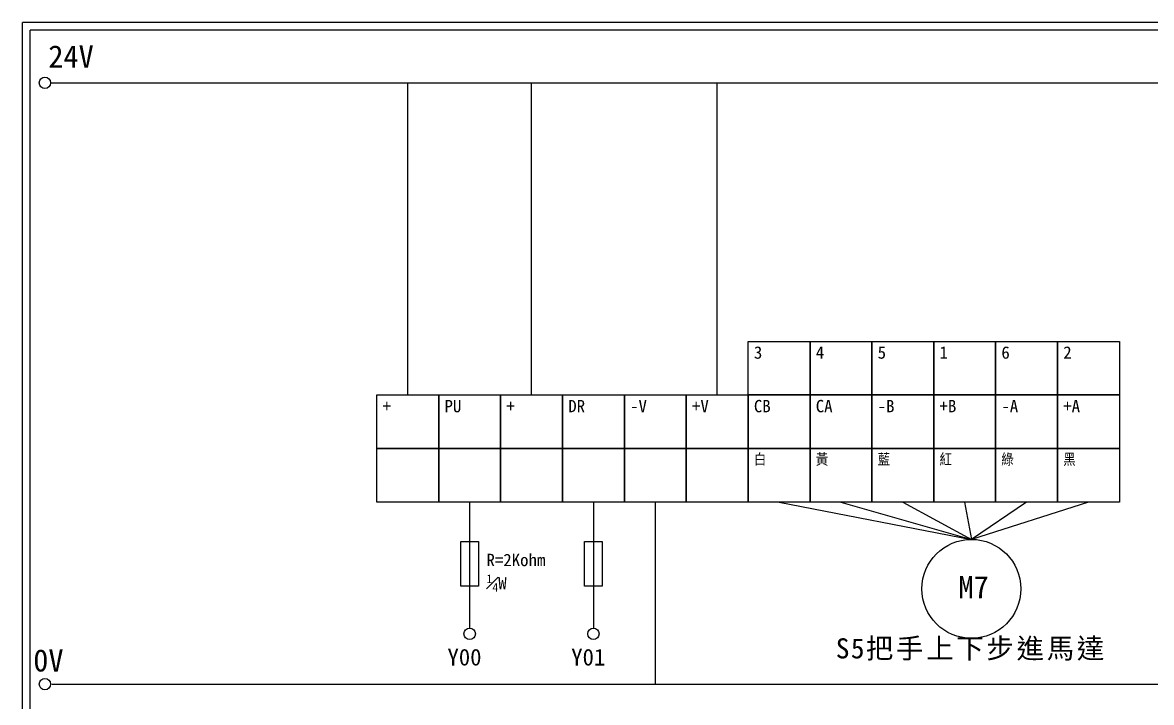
# Model space of a CAD drawing. Extents: x 926 to 1213, y -211 to -7.
# Drawn here: x 925.7 to 1108.4, y -117.2 to -7.2 of the extents above; entities that cross this region are included whole.
import ezdxf

# ---------------------------------------------------------------- set-up
doc = ezdxf.new("R2010")
doc.units = 0
doc.layers.get('0').update_dxf_attribs({"linetype": 'CONTINUOUS'})
doc.layers.add('圖框層', color=7, linetype='CONTINUOUS')
doc.layers.add('標尺寸層', color=3, linetype='CONTINUOUS')
doc.styles.add('STSL', font='KAIU.TTF')
doc.styles.add('標楷體', font='KAIU.TTF')

msp = doc.modelspace()

# ---------------------------------------------------------------- linework, layer by layer
for points in [[(1043.12, -58.82), (1053.13, -58.82), (1053.13, -67.49), (1043.12, -67.49)], [(1053.13, -58.82), (1063.14, -58.82), (1063.14, -67.49), (1053.13, -67.49)], [(1063.14, -58.82), (1073.15, -58.82), (1073.15, -67.49), (1063.14, -67.49)], [(1073.15, -58.82), (1083.16, -58.82), (1083.16, -67.49), (1073.15, -67.49)], [(1083.16, -58.82), (1093.17, -58.82), (1093.17, -67.49), (1083.16, -67.49)], [(1093.17, -58.82), (1103.18, -58.82), (1103.18, -67.49), (1093.17, -67.49)], [(983.06, -67.49), (993.07, -67.49), (993.07, -76.15), (983.06, -76.15)], [(993.07, -67.49), (1003.08, -67.49), (1003.08, -76.15), (993.07, -76.15)], [(1003.08, -67.49), (1013.09, -67.49), (1013.09, -76.15), (1003.08, -76.15)], [(1013.09, -67.49), (1023.1, -67.49), (1023.1, -76.15), (1013.09, -76.15)], [(1023.1, -67.49), (1033.11, -67.49), (1033.11, -76.15), (1023.1, -76.15)], [(1033.11, -67.49), (1043.12, -67.49), (1043.12, -76.15), (1033.11, -76.15)], [(1043.12, -67.49), (1053.13, -67.49), (1053.13, -76.15), (1043.12, -76.15)], [(1053.13, -67.49), (1063.14, -67.49), (1063.14, -76.15), (1053.13, -76.15)], [(1063.14, -67.49), (1073.15, -67.49), (1073.15, -76.15), (1063.14, -76.15)], [(1073.15, -67.49), (1083.16, -67.49), (1083.16, -76.15), (1073.15, -76.15)], [(1083.16, -67.49), (1093.17, -67.49), (1093.17, -76.15), (1083.16, -76.15)], [(1093.17, -67.49), (1103.18, -67.49), (1103.18, -76.15), (1093.17, -76.15)], [(983.06, -76.15), (993.07, -76.15), (993.07, -84.81), (983.06, -84.81)], [(993.07, -76.15), (1003.08, -76.15), (1003.08, -84.81), (993.07, -84.81)], [(1003.08, -76.15), (1013.09, -76.15), (1013.09, -84.81), (1003.08, -84.81)], [(1013.09, -76.15), (1023.1, -76.15), (1023.1, -84.81), (1013.09, -84.81)], [(1023.1, -76.15), (1033.11, -76.15), (1033.11, -84.81), (1023.1, -84.81)], [(1033.11, -76.15), (1043.12, -76.15), (1043.12, -84.81), (1033.11, -84.81)], [(1043.12, -76.15), (1053.13, -76.15), (1053.13, -84.81), (1043.12, -84.81)], [(1053.13, -76.15), (1063.14, -76.15), (1063.14, -84.81), (1053.13, -84.81)], [(1063.14, -76.15), (1073.15, -76.15), (1073.15, -84.81), (1063.14, -84.81)], [(1073.15, -76.15), (1083.16, -76.15), (1083.16, -84.81), (1073.15, -84.81)], [(1083.16, -76.15), (1093.17, -76.15), (1093.17, -84.81), (1083.16, -84.81)], [(1093.17, -76.15), (1103.18, -76.15), (1103.18, -84.81), (1093.17, -84.81)]]:
    msp.add_lwpolyline(points, close=True)
msp.add_circle((1079.24, -98.85), 8)
at = {"layer": '圖框層', "color": 7}
for p, q in [((1212.74, -7.25), (925.74, -7.25)), ((925.74, -211.22), (925.74, -7.25)), ((1211.49, -8.5), (926.99, -8.5)), ((926.99, -209.97), (926.99, -8.5))]:
    msp.add_line(p, q, dxfattribs=at)
at = {"layer": '標尺寸層', "color": 7}
for p, q in [((930.28, -16.99), (1207.88, -16.99)), ((930.49, -114.26), (1208.36, -114.26))]:
    msp.add_line(p, q, dxfattribs=at)
at = {"layer": '標尺寸層'}
for p, q in [((988.06, -67.49), (988.06, -16.99)), ((1008.08, -67.49), (1008.08, -16.99)), ((1038.11, -67.49), (1038.11, -16.99)), ((998.07, -84.81), (998.07, -105.2)), ((1018.09, -84.81), (1018.09, -105.2)), ((1028.1, -84.81), (1028.1, -114.26)), ((1048.12, -84.81), (1079.24, -90.85)), ((1058.13, -84.81), (1079.24, -90.85)), ((1068.14, -84.81), (1079.24, -90.85)), ((1078.15, -84.81), (1079.24, -90.85)), ((1088.16, -84.81), (1079.24, -90.85)), ((1098.17, -84.81), (1079.24, -90.85))]:
    msp.add_line(p, q, dxfattribs=at)
for points in [[(996.63, -91.17), (999.51, -91.17), (999.51, -98.42), (996.63, -98.42)], [(1016.65, -91.17), (1019.53, -91.17), (1019.53, -98.42), (1016.65, -98.42)]]:
    msp.add_lwpolyline(points, close=True, dxfattribs=at)
at = {"layer": '標尺寸層', "color": 7}
for centre in [(929.36, -16.99), (998.07, -106.12), (1018.09, -106.12), (929.36, -114.26)]:
    msp.add_circle(centre, 0.92, dxfattribs=at)

# ---------------------------------------------------------------- texts
at = {"char_height": 2, "attachment_point": 1}
for s, insert, width in [('3', (1044.05, -59.62), 8.2913), ('4', (1054.06, -59.62), 8.2913), ('5', (1064.07, -59.62), 8.2913), ('1', (1074.08, -59.62), 8.2913), ('6', (1084.09, -59.62), 8.2913), ('2', (1094.1, -59.62), 8.2913), ('+', (983.99, -68.29), 8.2913), ('PU', (994, -68.29), 8.2913), ('+', (1004.01, -68.29), 8.2913), ('DR', (1014.02, -68.29), 8.2913), ('-V', (1024.03, -68.29), 8.2913), ('+V', (1034.04, -68.29), 8.2913), ('CB', (1044.05, -68.29), 8.2913), ('CA', (1054.06, -68.29), 8.2913), ('-B', (1064.07, -68.29), 8.2913), ('+B', (1074.08, -68.29), 8.2913), ('-A', (1084.09, -68.29), 8.2913), ('+A', (1094.1, -68.29), 8.2913), ('{\\Fromanc,chineset|c136;白}', (1044.05, -76.95), 8.2913), ('{\\Fromanc,chineset|c136;黃}', (1054.06, -76.95), 8.2913), ('{\\Fromanc,chineset|c136;藍}', (1064.07, -76.95), 8.2913), ('{\\Fromanc,chineset|c136;紅}', (1074.08, -76.95), 8.2913), ('{\\Fromanc,chineset|c136;綠}', (1084.09, -76.95), 8.2913), ('{\\Fromanc,chineset|c136;黑}', (1094.1, -76.95), 8.2913), ('\\A1;R=2Kohm\\P{\\H0.7x;\\S1#4;}W', (1000.79, -93.18), 14.6181)]:
    msp.add_mtext(s, dxfattribs=dict(at, insert=insert, width=width))
at = {"color": 0, "insert": (1079.24, -106.85), "char_height": 3.25, "width": 46.0407, "attachment_point": 2, "style": '標楷體'}
msp.add_mtext('{\\T1.1;S5把手上下步進馬達}', dxfattribs=at)
at = {"layer": '圖框層', "color": 4, "style": 'STSL'}
for s, height, p in [('24V', 3.6, (929.91, -14.53)), ('M7', 3.6, (1077.15, -100.38)), ('0V', 3.6, (927.47, -112.22)), ('Y00', 2.7, (994.48, -111.25)), ('Y01', 2.7, (1014.5, -111.25))]:
    msp.add_text(s, height=height, dxfattribs=at).set_placement(p)

doc.saveas('drawing.dxf')
